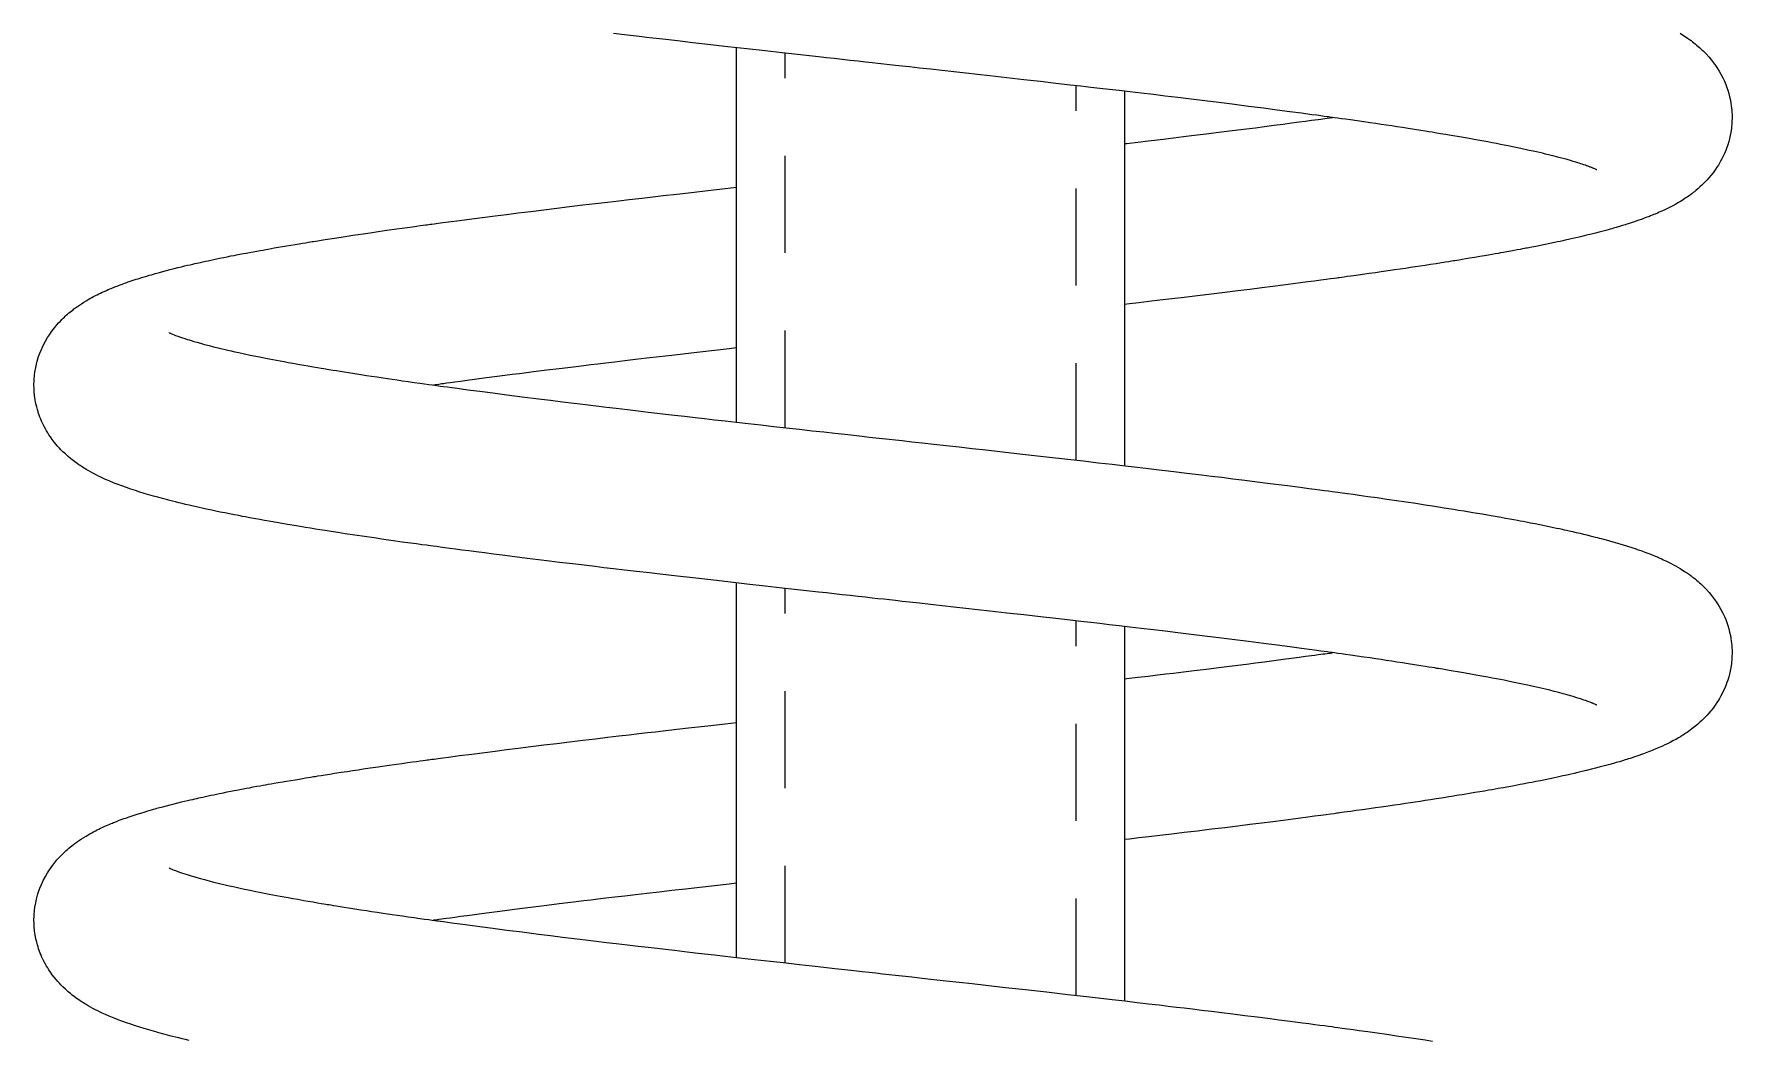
# Model space of a CAD drawing. Extents: x 126.2 to 199.4, y 112.1 to 154.8.
# Drawn here: x 196.121 to 198.309, y 118.978 to 120.274 of the extents above; entities that cross this region are included whole.
import ezdxf

# ---------------------------------------------------------------- set-up
doc = ezdxf.new("R2010")
doc.units = 0
doc.header["$LTSCALE"] = 0.5
doc.header["$MEASUREMENT"] = 0
doc.linetypes.add('HIDDEN', pattern=[0.375, 0.25, -0.125])
doc.layers.get('0').update_dxf_attribs({"linetype": 'CONTINUOUS'})

msp = doc.modelspace()

# ---------------------------------------------------------------- linework, layer by layer
at = {"linetype": 'HIDDEN'}
for p, q in [((197.08857, 119.76649), (197.08857, 120.24893)), ((197.46357, 119.72462), (197.46357, 120.20699)), ((197.08857, 119.07704), (197.08857, 119.55947)), ((197.46357, 119.03516), (197.46357, 119.51753))]:
    msp.add_line(p, q, dxfattribs=at)
at = {"linetype": 'Continuous', "flags": 128}
for points in [[(198.13444, 120.09846), (198.13444, 120.09845), (198.1341, 120.09864), (198.13375, 120.09881), (198.13326, 120.09905), (198.13258, 120.09937), (198.13166, 120.09979), (198.13054, 120.10028), (198.12978, 120.1006), (198.12898, 120.10093), (198.12821, 120.10124), (198.12749, 120.10153), (198.12672, 120.10183), (198.12572, 120.10221), (198.12422, 120.10277), (198.12263, 120.10336), (198.1211, 120.1039), (198.11963, 120.10442), (198.11764, 120.1051), (198.11563, 120.10577), (198.11356, 120.10645), (198.11155, 120.1071), (198.10974, 120.10767), (198.10714, 120.10847), (198.10402, 120.10941), (198.10035, 120.11049), (198.09603, 120.11172), (198.09097, 120.11311), (198.08533, 120.11462), (198.0794, 120.11615), (198.0736, 120.1176), (198.0682, 120.11892), (198.06418, 120.11987), (198.06046, 120.12074), (198.0567, 120.12161), (198.05234, 120.1226), (198.04733, 120.12371), (198.03655, 120.12603), (198.02564, 120.12829), (198.01995, 120.12944), (198.01476, 120.13047), (198.01004, 120.13139), (198.00508, 120.13235), (197.99958, 120.13339), (197.99388, 120.13446), (197.98867, 120.13542), (197.98361, 120.13635), (197.97831, 120.13731), (197.97215, 120.13841), (197.96508, 120.13966), (197.96019, 120.14052), (197.95492, 120.14143), (197.94934, 120.14239), (197.94419, 120.14326), (197.93972, 120.14401), (197.93594, 120.14465), (197.93287, 120.14516), (197.93052, 120.14555), (197.92838, 120.1459), (197.92561, 120.14635), (197.92214, 120.14692), (197.91797, 120.1476), (197.91309, 120.14839), (197.90769, 120.14925), (197.89924, 120.15059), (197.89127, 120.15184), (197.88381, 120.15299), (197.87689, 120.15405), (197.87021, 120.15507), (197.86281, 120.15618), (197.85644, 120.15713), (197.84955, 120.15814), (197.84214, 120.15923), (197.83419, 120.16038), (197.82571, 120.1616), (197.81684, 120.16285), (197.81076, 120.16371), (197.80535, 120.16446), (197.80061, 120.16512), (197.79657, 120.16568), (197.79321, 120.16614), (197.79057, 120.1665), (197.78863, 120.16677), (197.78682, 120.16702), (197.78326, 120.1675), (197.77882, 120.1681), (197.7735, 120.16882), (197.76727, 120.16966), (197.75372, 120.17148), (197.73881, 120.17346), (197.7225, 120.1756), (197.70474, 120.1779), (197.6855, 120.18037), (197.66474, 120.183), (197.64733, 120.18518), (197.6292, 120.18742), (197.61157, 120.18959), (197.59465, 120.19164), (197.57846, 120.19359), (197.56303, 120.19543), (197.5474, 120.19727), (197.53269, 120.199), (197.51893, 120.2006), (197.50611, 120.20209), (197.49423, 120.20346), (197.48232, 120.20483), (197.46952, 120.2063), (197.45584, 120.20787), (197.43738, 120.20999), (197.4175, 120.21225), (197.39618, 120.21468), (197.37409, 120.21718), (197.35218, 120.21965), (197.33665, 120.22139), (197.32125, 120.22312), (197.30596, 120.22483), (197.2908, 120.22652), (197.27584, 120.22818), (197.2618, 120.22974), (197.2489, 120.23116), (197.23956, 120.2322), (197.23094, 120.23315), (197.22307, 120.23401), (197.21586, 120.23481), (197.20822, 120.23565), (197.20085, 120.23646), (197.19217, 120.23741), (197.18273, 120.23846), (197.17241, 120.2396), (197.16212, 120.24074), (197.15192, 120.24187), (197.14182, 120.24299), (197.13181, 120.2441), (197.11628, 120.24583), (197.10092, 120.24754), (197.08506, 120.24932), (197.06277, 120.25182), (197.0393, 120.25446), (197.01469, 120.25724), (196.98897, 120.26016), (196.9696, 120.26237), (196.94999, 120.2646), (196.93134, 120.26674), (196.91379, 120.26876), (196.89733, 120.27065), (196.8819, 120.27245), (196.86751, 120.27413)], [(198.24155, 120.27449), (198.24479, 120.2725), (198.24805, 120.2704), (198.25099, 120.26842), (198.25356, 120.26661), (198.2557, 120.26505), (198.25674, 120.26427), (198.25778, 120.26348), (198.25916, 120.26241), (198.26088, 120.26104), (198.26293, 120.25936), (198.265, 120.25759), (198.26677, 120.25603), (198.26839, 120.25455), (198.26973, 120.25329), (198.27123, 120.25184), (198.27304, 120.25004), (198.27512, 120.24788), (198.27898, 120.24361), (198.28214, 120.2398), (198.28478, 120.23638), (198.28731, 120.23286), (198.28976, 120.2292), (198.29188, 120.22576), (198.29423, 120.22163), (198.29658, 120.2171), (198.2986, 120.21276), (198.30033, 120.20865), (198.30179, 120.20475), (198.30304, 120.20107), (198.30427, 120.19696), (198.30538, 120.19264), (198.30632, 120.18834), (198.30702, 120.18445), (198.30755, 120.18087), (198.30786, 120.17821), (198.3081, 120.1757), (198.30831, 120.17283), (198.30846, 120.16933), (198.30851, 120.16525), (198.3084, 120.16115), (198.30827, 120.15863), (198.30811, 120.15651), (198.30795, 120.15474), (198.3078, 120.15333), (198.30762, 120.15183), (198.30731, 120.14953), (198.30682, 120.14649), (198.30609, 120.14268), (198.30517, 120.13859), (198.30419, 120.13491), (198.30297, 120.13084), (198.30183, 120.12749), (198.30088, 120.12491), (198.29995, 120.12255), (198.29875, 120.1197), (198.29721, 120.11632), (198.29545, 120.11279), (198.29381, 120.10973), (198.29235, 120.10715), (198.29092, 120.10478), (198.2891, 120.10192), (198.28681, 120.09854), (198.28403, 120.09475), (198.28122, 120.09119), (198.27864, 120.08813), (198.27631, 120.08553), (198.27407, 120.08314), (198.27195, 120.08099), (198.26977, 120.07888), (198.26721, 120.0765), (198.26436, 120.07399), (198.26195, 120.07196), (198.2601, 120.07046), (198.25853, 120.06922), (198.2566, 120.06775), (198.25437, 120.0661), (198.2523, 120.06462), (198.25051, 120.06338), (198.24902, 120.06238), (198.2478, 120.06157), (198.24605, 120.06043), (198.2441, 120.0592), (198.24192, 120.05786), (198.23938, 120.05635), (198.2359, 120.05436), (198.23235, 120.05242), (198.22879, 120.05056), (198.22525, 120.04879), (198.22192, 120.04718), (198.21903, 120.04583), (198.21683, 120.04484), (198.21476, 120.04392), (198.21242, 120.0429), (198.20957, 120.0417), (198.2075, 120.04085), (198.20543, 120.04001), (198.20361, 120.03928), (198.20205, 120.03867), (198.20077, 120.03817), (198.19884, 120.03744), (198.19673, 120.03665), (198.19437, 120.03578), (198.19166, 120.0348), (198.18842, 120.03366), (198.18571, 120.03273), (198.1827, 120.03171), (198.17976, 120.03074), (198.17716, 120.0299), (198.17491, 120.02918), (198.17288, 120.02853), (198.17065, 120.02784), (198.16721, 120.02678), (198.16332, 120.02562), (198.15942, 120.02447), (198.15596, 120.02348), (198.15353, 120.02278), (198.15132, 120.02217), (198.14881, 120.02147), (198.14587, 120.02066), (198.14247, 120.01975), (198.13752, 120.01844), (198.13249, 120.01714), (198.12742, 120.01585), (198.12091, 120.01424), (198.11502, 120.01282), (198.10977, 120.01158), (198.10514, 120.01051), (198.10111, 120.00959), (198.09937, 120.00919), (198.09777, 120.00883), (198.09588, 120.00841), (198.09348, 120.00788), (198.09057, 120.00724), (198.08713, 120.00649), (198.08352, 120.00571), (198.0799, 120.00494), (198.07378, 120.00365), (198.06767, 120.00239), (198.06157, 120.00116), (198.05573, 119.99999), (198.05072, 119.99901), (198.04659, 119.99821), (198.04458, 119.99782), (198.04287, 119.99749), (198.04094, 119.99713), (198.03847, 119.99666), (198.03544, 119.99609), (198.03185, 119.99542), (198.02768, 119.99465), (198.02345, 119.99387), (198.01836, 119.99295), (198.01393, 119.99215), (198.01018, 119.99148), (198.00705, 119.99093), (198.00357, 119.99031), (197.99939, 119.98958), (197.99481, 119.98878), (197.98957, 119.98788), (197.98368, 119.98687), (197.9771, 119.98576), (197.97045, 119.98464), (197.96537, 119.9838), (197.96092, 119.98307), (197.95711, 119.98244), (197.95394, 119.98193), (197.95143, 119.98152), (197.94955, 119.98121), (197.94701, 119.9808), (197.94365, 119.98027), (197.93945, 119.9796), (197.93441, 119.9788), (197.92733, 119.97768), (197.9201, 119.97656), (197.91319, 119.97549), (197.90661, 119.97449), (197.90038, 119.97354), (197.89449, 119.97265), (197.8879, 119.97167), (197.88115, 119.97067), (197.87368, 119.96957), (197.86549, 119.96838), (197.85655, 119.9671), (197.849, 119.96602), (197.84097, 119.96489), (197.83246, 119.96369), (197.82436, 119.96257), (197.81736, 119.96161), (197.8128, 119.96099), (197.80889, 119.96045), (197.80563, 119.96001), (197.80302, 119.95966), (197.80107, 119.9594), (197.79932, 119.95916), (197.79577, 119.95868), (197.79123, 119.95807), (197.78569, 119.95733), (197.77861, 119.95639), (197.77048, 119.95532), (197.76183, 119.95418), (197.75276, 119.95299), (197.74323, 119.95175), (197.73043, 119.9501), (197.71689, 119.94836), (197.70258, 119.94654), (197.68751, 119.94464), (197.67166, 119.94266), (197.65501, 119.94059), (197.63808, 119.93851), (197.61998, 119.93631), (197.60283, 119.93425), (197.58664, 119.93231), (197.57145, 119.93051), (197.55728, 119.92885), (197.54438, 119.92734), (197.53249, 119.92596), (197.52607, 119.92522)], [(197.52607, 120.13236), (197.529, 120.1327), (197.54322, 120.13436), (197.55632, 120.13591), (197.56833, 120.13733), (197.57926, 120.13864), (197.58911, 120.13982), (197.60185, 120.14136), (197.6158, 120.14306), (197.63095, 120.14492), (197.64726, 120.14694), (197.66467, 120.14912), (197.68315, 120.15146), (197.69451, 120.15291), (197.7062, 120.15442), (197.71821, 120.15597), (197.73018, 120.15754), (197.74103, 120.15897), (197.75069, 120.16025), (197.75919, 120.16138), (197.76656, 120.16237), (197.77113, 120.16298), (197.77514, 120.16353), (197.7786, 120.16399), (197.78151, 120.16439), (197.78393, 120.16472), (197.78686, 120.16512), (197.7907, 120.16564), (197.79377, 120.16606)], [(198.13444, 119.409), (198.13444, 119.409), (198.1341, 119.40918), (198.13375, 119.40936), (198.13326, 119.40959), (198.13258, 119.40991), (198.13166, 119.41033), (198.13054, 119.41082), (198.12978, 119.41114), (198.12898, 119.41147), (198.12821, 119.41179), (198.12749, 119.41207), (198.12672, 119.41237), (198.12572, 119.41276), (198.12422, 119.41332), (198.12263, 119.4139), (198.1211, 119.41445), (198.11963, 119.41496), (198.11764, 119.41564), (198.11563, 119.41632), (198.11356, 119.41699), (198.11155, 119.41764), (198.10974, 119.41821), (198.10714, 119.41901), (198.10402, 119.41995), (198.10035, 119.42103), (198.09603, 119.42226), (198.09097, 119.42366), (198.08533, 119.42516), (198.0794, 119.4267), (198.0736, 119.42815), (198.0682, 119.42946), (198.06418, 119.43042), (198.06046, 119.43129), (198.0567, 119.43215), (198.05234, 119.43314), (198.04733, 119.43425), (198.03655, 119.43658), (198.02564, 119.43884), (198.01995, 119.43999), (198.01476, 119.44102), (198.01004, 119.44194), (198.00508, 119.44289), (197.99958, 119.44394), (197.99388, 119.445), (197.98867, 119.44597), (197.98361, 119.44689), (197.97831, 119.44785), (197.97215, 119.44896), (197.96508, 119.45021), (197.96019, 119.45106), (197.95492, 119.45197), (197.94934, 119.45293), (197.94419, 119.45381), (197.93972, 119.45456), (197.93594, 119.45519), (197.93287, 119.4557), (197.93052, 119.45609), (197.92838, 119.45644), (197.92561, 119.4569), (197.92214, 119.45747), (197.91797, 119.45814), (197.91309, 119.45893), (197.90769, 119.4598), (197.89924, 119.46114), (197.89127, 119.46238), (197.88381, 119.46354), (197.87689, 119.4646), (197.87021, 119.46561), (197.86281, 119.46672), (197.85644, 119.46767), (197.84955, 119.46869), (197.84214, 119.46977), (197.83419, 119.47092), (197.82571, 119.47214), (197.81684, 119.4734), (197.81076, 119.47425), (197.80535, 119.47501), (197.80061, 119.47567), (197.79657, 119.47622), (197.79321, 119.47669), (197.79057, 119.47705), (197.78863, 119.47731), (197.78682, 119.47756), (197.78326, 119.47805), (197.77882, 119.47865), (197.7735, 119.47937), (197.76727, 119.48021), (197.75372, 119.48202), (197.73881, 119.484), (197.7225, 119.48614), (197.70474, 119.48845), (197.6855, 119.49091), (197.66474, 119.49354), (197.64733, 119.49572), (197.6292, 119.49797), (197.61157, 119.50013), (197.59465, 119.50219), (197.57846, 119.50413), (197.56303, 119.50597), (197.5474, 119.50782), (197.53269, 119.50955), (197.51893, 119.51115), (197.50611, 119.51263), (197.49423, 119.514), (197.48232, 119.51538), (197.46952, 119.51685), (197.45584, 119.51842), (197.43738, 119.52053), (197.4175, 119.5228), (197.39618, 119.52522), (197.37409, 119.52772), (197.35218, 119.53019), (197.33665, 119.53194), (197.32125, 119.53366), (197.30596, 119.53537), (197.2908, 119.53706), (197.27584, 119.53872), (197.2618, 119.54028), (197.2489, 119.54171), (197.23956, 119.54274), (197.23094, 119.54369), (197.22307, 119.54456), (197.21586, 119.54535), (197.20822, 119.54619), (197.20085, 119.547), (197.19217, 119.54796), (197.18273, 119.549), (197.17241, 119.55014), (197.16212, 119.55128), (197.15192, 119.55241), (197.14182, 119.55353), (197.13181, 119.55465), (197.11628, 119.55638), (197.10092, 119.55809), (197.08506, 119.55986), (197.06277, 119.56237), (197.0393, 119.56501), (197.01469, 119.56779), (196.98897, 119.57071), (196.9696, 119.57291), (196.94999, 119.57515), (196.93134, 119.57729), (196.91379, 119.5793), (196.89733, 119.5812), (196.8819, 119.58299), (196.86751, 119.58468), (196.85522, 119.58612), (196.84378, 119.58748), (196.83319, 119.58874), (196.8225, 119.59002), (196.81079, 119.59144), (196.79808, 119.59298), (196.78498, 119.59458), (196.771, 119.5963), (196.75616, 119.59814), (196.7405, 119.6001), (196.72405, 119.60218), (196.71286, 119.6036), (196.7015, 119.60506), (196.69086, 119.60643), (196.68107, 119.6077), (196.67212, 119.60887), (196.66398, 119.60994), (196.65666, 119.6109), (196.65013, 119.61177), (196.64438, 119.61253), (196.63941, 119.6132), (196.6352, 119.61376), (196.63163, 119.61424), (196.62676, 119.6149), (196.62079, 119.6157), (196.61379, 119.61666), (196.60619, 119.6177), (196.5955, 119.61918), (196.58394, 119.62081), (196.57159, 119.62257), (196.55911, 119.62437), (196.54668, 119.62619), (196.53431, 119.62803), (196.52201, 119.62989), (196.5125, 119.63135), (196.50385, 119.6327), (196.49618, 119.6339), (196.48946, 119.63497), (196.48353, 119.63591), (196.47732, 119.63692), (196.47061, 119.63801), (196.45926, 119.63988), (196.44767, 119.64183), (196.43586, 119.64385), (196.42358, 119.646), (196.4179, 119.64701), (196.41213, 119.64805), (196.40647, 119.64907), (196.40145, 119.64999), (196.39709, 119.6508), (196.39336, 119.6515), (196.38967, 119.65219), (196.38474, 119.65313), (196.37914, 119.65421), (196.37302, 119.65542), (196.36697, 119.65663), (196.36109, 119.65782), (196.35537, 119.659), (196.35015, 119.6601), (196.34539, 119.66111), (196.34119, 119.66202), (196.33754, 119.66282), (196.33397, 119.66361), (196.33019, 119.66446), (196.3259, 119.66543), (196.32113, 119.66653), (196.31631, 119.66766), (196.31177, 119.66875), (196.30751, 119.66979), (196.30351, 119.67077), (196.29948, 119.67179), (196.29598, 119.67268), (196.29301, 119.67345), (196.28992, 119.67426), (196.28645, 119.67518), (196.28073, 119.67673), (196.27485, 119.67838), (196.26892, 119.68009), (196.26309, 119.68182), (196.25735, 119.68359), (196.25169, 119.68538), (196.24581, 119.68732), (196.24028, 119.68922), (196.23437, 119.69134), (196.22957, 119.69314), (196.22442, 119.69514), (196.21798, 119.6978), (196.21333, 119.69982), (196.20881, 119.70189), (196.20613, 119.70316), (196.20315, 119.70461), (196.2001, 119.70616), (196.19705, 119.70776), (196.194, 119.70942), (196.19099, 119.71113), (196.18827, 119.71273), (196.18643, 119.71384), (196.18477, 119.71487), (196.18324, 119.71585), (196.18184, 119.71676), (196.1805, 119.71764), (196.17885, 119.71876), (196.17683, 119.72017), (196.17336, 119.72269), (196.17034, 119.725), (196.16802, 119.72686), (196.16501, 119.72938), (196.16143, 119.73257), (196.1584, 119.73544), (196.15573, 119.73812), (196.15379, 119.74016), (196.15177, 119.74239), (196.14957, 119.74493), (196.14716, 119.74787), (196.1446, 119.75121), (196.14222, 119.75451), (196.14027, 119.75741), (196.13868, 119.75991), (196.13725, 119.76229), (196.1358, 119.76482), (196.13418, 119.76784), (196.13244, 119.77133), (196.13088, 119.77473), (196.12965, 119.77762), (196.12869, 119.78003), (196.12776, 119.78255), (196.12704, 119.78464), (196.12626, 119.78704), (196.12545, 119.78975), (196.12454, 119.7931), (196.12354, 119.79738), (196.12262, 119.80222), (196.12216, 119.80521), (196.12186, 119.80752), (196.12165, 119.80939), (196.12146, 119.81141), (196.12123, 119.81441), (196.12107, 119.81773), (196.12101, 119.82134), (196.12103, 119.82331), (196.12109, 119.82518), (196.12117, 119.82696), (196.12128, 119.82863), (196.12139, 119.83021), (196.12153, 119.83195), (196.12179, 119.83454), (196.12225, 119.83809), (196.12324, 119.84382), (196.12424, 119.84836), (196.12521, 119.85209), (196.12614, 119.85527), (196.12701, 119.85796), (196.12864, 119.86252), (196.13062, 119.86735), (196.133, 119.87249), (196.13581, 119.87786), (196.13853, 119.88252), (196.14091, 119.88623), (196.14312, 119.88943), (196.14539, 119.89253), (196.14779, 119.89559), (196.15066, 119.89902), (196.15276, 119.90139), (196.15499, 119.90378), (196.157, 119.90584), (196.15873, 119.90755), (196.16014, 119.9089), (196.16128, 119.90996), (196.16264, 119.9112), (196.16423, 119.91262), (196.16607, 119.9142), (196.16801, 119.91581), (196.1697, 119.91717), (196.17133, 119.91844), (196.17254, 119.91937), (196.17364, 119.92019), (196.17489, 119.92112), (196.17702, 119.92264), (196.1795, 119.92436), (196.18224, 119.92618), (196.18525, 119.9281), (196.18816, 119.92988), (196.19067, 119.93136), (196.19297, 119.93268), (196.19538, 119.93401), (196.19782, 119.93533), (196.20013, 119.93653), (196.20235, 119.93766), (196.20456, 119.93875), (196.20683, 119.93985), (196.20899, 119.94087), (196.21154, 119.94205), (196.21431, 119.94329), (196.21673, 119.94434), (196.21876, 119.9452), (196.22045, 119.94591), (196.22204, 119.94657), (196.22356, 119.94718), (196.22501, 119.94776), (196.22637, 119.9483), (196.22802, 119.94894), (196.22998, 119.94969), (196.23224, 119.95055), (196.23452, 119.95139), (196.23692, 119.95226), (196.23881, 119.95294), (196.24047, 119.95352), (196.24242, 119.9542), (196.2448, 119.95501), (196.24749, 119.95591), (196.25007, 119.95676), (196.25275, 119.95763), (196.25511, 119.95838), (196.25738, 119.9591), (196.25998, 119.9599), (196.26292, 119.9608), (196.26623, 119.96179), (196.26938, 119.96272), (196.27225, 119.96355), (196.27483, 119.96429), (196.27711, 119.96493), (196.27941, 119.96557), (196.28289, 119.96653), (196.28706, 119.96766), (196.29178, 119.96891), (196.29658, 119.97015), (196.30166, 119.97144), (196.30651, 119.97264), (196.31104, 119.97375), (196.31513, 119.97473), (196.31888, 119.97562), (196.32233, 119.97642), (196.32547, 119.97714), (196.32829, 119.97779), (196.33079, 119.97835), (196.33331, 119.97892), (196.33562, 119.97943), (196.33845, 119.98006), (196.34181, 119.98079), (196.34542, 119.98157), (196.34903, 119.98234), (196.35264, 119.9831), (196.35625, 119.98386), (196.35985, 119.9846), (196.36497, 119.98564), (196.37007, 119.98667), (196.3748, 119.98761), (196.37893, 119.98842), (196.38174, 119.98896), (196.38416, 119.98943), (196.38618, 119.98982), (196.38821, 119.9902), (196.39097, 119.99073), (196.39446, 119.99138), (196.39868, 119.99217), (196.40356, 119.99307), (196.4082, 119.99392), (196.41237, 119.99467), (196.41606, 119.99533), (196.41973, 119.99599), (196.42283, 119.99654), (196.42639, 119.99717), (196.43065, 119.99791), (196.43561, 119.99878), (196.4413, 119.99976), (196.4463, 120.00061), (196.45177, 120.00154), (196.45741, 120.00248), (196.46251, 120.00333), (196.46704, 120.00408), (196.47097, 120.00472), (196.4744, 120.00528), (196.47717, 120.00573), (196.47927, 120.00607), (196.48116, 120.00638), (196.48362, 120.00677), (196.48666, 120.00726), (196.49103, 120.00796), (196.49624, 120.00878), (196.50227, 120.00973), (196.50835, 120.01068), (196.51666, 120.01196), (196.52448, 120.01316), (196.53181, 120.01426), (196.53864, 120.01529), (196.54516, 120.01626), (196.55418, 120.01758), (196.56434, 120.01906), (196.57565, 120.02069), (196.58815, 120.02246), (196.59519, 120.02345), (196.60218, 120.02442), (196.60845, 120.02528), (196.61394, 120.02604), (196.61866, 120.02668), (196.62259, 120.02721), (196.62547, 120.0276), (196.6277, 120.0279), (196.6294, 120.02813), (196.63138, 120.0284), (196.63375, 120.02872), (196.63652, 120.02909), (196.6417, 120.02978), (196.64789, 120.03061), (196.6551, 120.03156), (196.66939, 120.03345), (196.68489, 120.03547), (196.70164, 120.03763), (196.71532, 120.03939), (196.72976, 120.04122), (196.74497, 120.04313), (196.76097, 120.04513), (196.77775, 120.04721), (196.79459, 120.04927), (196.81076, 120.05123), (196.828, 120.05331), (196.84435, 120.05526), (196.85977, 120.05709), (196.87425, 120.05879), (196.88776, 120.06037), (196.90008, 120.06179), (196.91144, 120.0631), (196.92184, 120.0643), (196.93137, 120.06539), (196.94904, 120.06742), (196.96827, 120.06961), (196.98907, 120.07198), (197.01145, 120.07452), (197.02607, 120.07617)], [(196.29505, 119.88896), (196.29505, 119.88896), (196.29527, 119.88884), (196.2956, 119.88867), (196.29601, 119.88847), (196.2966, 119.88819), (196.29741, 119.88782), (196.29845, 119.88735), (196.29968, 119.88683), (196.30154, 119.88607), (196.30348, 119.88531), (196.30655, 119.88417), (196.30962, 119.88308), (196.31246, 119.88211), (196.31536, 119.88114), (196.31823, 119.88022), (196.32074, 119.87944), (196.32353, 119.87858), (196.32686, 119.87759), (196.33078, 119.87645), (196.33539, 119.87515), (196.34075, 119.87369), (196.34654, 119.87217), (196.3525, 119.87065), (196.35815, 119.86925), (196.36338, 119.86799), (196.36726, 119.86708), (196.37089, 119.86623), (196.37495, 119.86531), (196.37965, 119.86425), (196.38497, 119.86309), (196.39217, 119.86154), (196.39943, 119.86002), (196.40669, 119.85854), (196.41139, 119.8576), (196.41573, 119.85674), (196.41974, 119.85596), (196.424, 119.85514), (196.42864, 119.85426), (196.43355, 119.85333), (196.43836, 119.85244), (196.44349, 119.85149), (196.44855, 119.85057), (196.4543, 119.84954), (196.46094, 119.84836), (196.46849, 119.84703), (196.47435, 119.84601), (196.4806, 119.84494), (196.48626, 119.84398), (196.49107, 119.84317), (196.49424, 119.84264), (196.49686, 119.84221), (196.49892, 119.84187), (196.50066, 119.84158), (196.50331, 119.84114), (196.50664, 119.8406), (196.51068, 119.83994), (196.51542, 119.83918), (196.52079, 119.83832), (196.5261, 119.83747), (196.53432, 119.83618), (196.54204, 119.83497), (196.54924, 119.83387), (196.55592, 119.83285), (196.56292, 119.83179), (196.57073, 119.83062), (196.57645, 119.82977), (196.58255, 119.82888), (196.58904, 119.82793), (196.59591, 119.82694), (196.60319, 119.82589), (196.61083, 119.82481), (196.61794, 119.82381), (196.62419, 119.82293), (196.62955, 119.82219), (196.634, 119.82158), (196.63754, 119.82109), (196.64016, 119.82073), (196.64216, 119.82046), (196.64455, 119.82013), (196.6486, 119.81958), (196.65353, 119.81891), (196.65936, 119.81813), (196.66601, 119.81723), (196.67995, 119.81537), (196.69527, 119.81334), (196.71201, 119.81115), (196.73021, 119.8088), (196.74991, 119.80628), (196.77114, 119.8036), (196.78632, 119.80171), (196.80187, 119.79979), (196.8169, 119.79794), (196.83134, 119.79619), (196.84518, 119.79452), (196.8584, 119.79294), (196.87097, 119.79144), (196.88574, 119.7897), (196.89947, 119.78809), (196.91213, 119.78662), (196.92374, 119.78528), (196.93446, 119.78404), (196.94603, 119.7827), (196.95887, 119.78123), (196.973, 119.7796), (196.98501, 119.77823), (196.99783, 119.77676), (197.01146, 119.77521), (197.02591, 119.77357), (197.04118, 119.77184), (197.05728, 119.77002), (197.07397, 119.76813), (197.09001, 119.76633), (197.10734, 119.76439), (197.12357, 119.76257), (197.13869, 119.76089), (197.15271, 119.75933), (197.1656, 119.7579), (197.17736, 119.7566), (197.18802, 119.75542), (197.19709, 119.75442), (197.20555, 119.75349), (197.21416, 119.75254), (197.22256, 119.75161), (197.23078, 119.75071), (197.2396, 119.74974), (197.25176, 119.7484), (197.26528, 119.7469), (197.28014, 119.74525), (197.29615, 119.74347), (197.31274, 119.74163), (197.32983, 119.73972), (197.34744, 119.73775), (197.37246, 119.73494), (197.39839, 119.73202), (197.42518, 119.72899), (197.45279, 119.72585), (197.47293, 119.72355), (197.49197, 119.72137), (197.50988, 119.71932), (197.52666, 119.71739), (197.54236, 119.71557), (197.55699, 119.71386), (197.57056, 119.71226), (197.58208, 119.7109), (197.59272, 119.70963), (197.60269, 119.70844), (197.61344, 119.70715), (197.62525, 119.70572), (197.63812, 119.70415), (197.65141, 119.70252), (197.66561, 119.70077), (197.68071, 119.69889), (197.69667, 119.69688), (197.71345, 119.69475), (197.72484, 119.6933), (197.73573, 119.69189), (197.74577, 119.69059), (197.75497, 119.68939), (197.76333, 119.6883), (197.77089, 119.6873), (197.77765, 119.68641), (197.78361, 119.68562), (197.7888, 119.68492), (197.79323, 119.68433), (197.7969, 119.68384), (197.80075, 119.68332), (197.8063, 119.68257), (197.81295, 119.68167), (197.82035, 119.68065), (197.8283, 119.67956), (197.83942, 119.67801), (197.8514, 119.67631), (197.8639, 119.67452), (197.87637, 119.67271), (197.88878, 119.67087), (197.90113, 119.66902), (197.9134, 119.66715), (197.92244, 119.66575), (197.93049, 119.66449), (197.93758, 119.66337), (197.94374, 119.66239), (197.94976, 119.66143), (197.95628, 119.66037), (197.96329, 119.65922), (197.97475, 119.65731), (197.98642, 119.65534), (197.9984, 119.65327), (198.0109, 119.65106), (198.01666, 119.65003), (198.02237, 119.649), (198.02748, 119.64806), (198.03193, 119.64724), (198.03574, 119.64653), (198.03937, 119.64584), (198.0435, 119.64506), (198.04894, 119.64401), (198.055, 119.64283), (198.06109, 119.64161), (198.06701, 119.64042), (198.07277, 119.63923), (198.07837, 119.63806), (198.08248, 119.63719), (198.08618, 119.63639), (198.0895, 119.63567), (198.09244, 119.63503), (198.09544, 119.63436), (198.09888, 119.63359), (198.10312, 119.63263), (198.10784, 119.63154), (198.1127, 119.6304), (198.11727, 119.62931), (198.12157, 119.62827), (198.12559, 119.62728), (198.12933, 119.62634), (198.13236, 119.62557), (198.13502, 119.62488), (198.13744, 119.62426), (198.14009, 119.62356), (198.14301, 119.62278), (198.14617, 119.62193), (198.15496, 119.61948), (198.16383, 119.61691), (198.17246, 119.61427), (198.18085, 119.61158), (198.18367, 119.61064), (198.18632, 119.60974), (198.18913, 119.60876), (198.19238, 119.60761), (198.19603, 119.60628), (198.19892, 119.6052), (198.20135, 119.60427), (198.20335, 119.60349), (198.20492, 119.60287), (198.20628, 119.60233), (198.20774, 119.60173), (198.20931, 119.60108), (198.21102, 119.60036), (198.21312, 119.59947), (198.21565, 119.59836), (198.21789, 119.59736), (198.21998, 119.5964), (198.22181, 119.59554), (198.22339, 119.59479), (198.22479, 119.59411), (198.22741, 119.59281), (198.23007, 119.59145), (198.23289, 119.58996), (198.2358, 119.58837), (198.23856, 119.5868), (198.24155, 119.58504), (198.24479, 119.58304), (198.24805, 119.58094), (198.25099, 119.57897), (198.25356, 119.57715), (198.2557, 119.5756), (198.25674, 119.57482), (198.25778, 119.57403), (198.25916, 119.57296), (198.26088, 119.57158), (198.26293, 119.5699), (198.265, 119.56814), (198.26677, 119.56657), (198.26839, 119.56509), (198.26973, 119.56384), (198.27123, 119.56239), (198.27304, 119.56059), (198.27512, 119.55842), (198.27898, 119.55415), (198.28214, 119.55035), (198.28478, 119.54693), (198.28731, 119.54341), (198.28976, 119.53974), (198.29188, 119.53631), (198.29423, 119.53218), (198.29658, 119.52764), (198.2986, 119.52331), (198.30033, 119.51919), (198.30179, 119.5153), (198.30304, 119.51162), (198.30427, 119.5075), (198.30538, 119.50318), (198.30632, 119.49889), (198.30702, 119.495), (198.30755, 119.49141), (198.30786, 119.48876), (198.3081, 119.48624), (198.30831, 119.48338), (198.30846, 119.47987), (198.30851, 119.4758), (198.3084, 119.4717), (198.30827, 119.46918), (198.30811, 119.46706), (198.30795, 119.46529), (198.3078, 119.46388), (198.30762, 119.46238), (198.30731, 119.46007), (198.30682, 119.45704), (198.30609, 119.45322), (198.30517, 119.44914), (198.30419, 119.44546), (198.30297, 119.44139), (198.30183, 119.43804), (198.30088, 119.43545), (198.29995, 119.4331), (198.29875, 119.43024), (198.29721, 119.42687), (198.29545, 119.42334), (198.29381, 119.42027), (198.29235, 119.4177), (198.29092, 119.41533), (198.2891, 119.41247), (198.28681, 119.40909), (198.28403, 119.4053), (198.28122, 119.40174), (198.27864, 119.39867), (198.27631, 119.39607), (198.27407, 119.39369), (198.27195, 119.39154), (198.26977, 119.38942), (198.26721, 119.38704), (198.26436, 119.38453), (198.26195, 119.3825), (198.2601, 119.381), (198.25853, 119.37977), (198.2566, 119.3783), (198.25437, 119.37664), (198.2523, 119.37517), (198.25051, 119.37393), (198.24902, 119.37292), (198.2478, 119.37211), (198.24605, 119.37097), (198.2441, 119.36974), (198.24192, 119.36841), (198.23938, 119.36689), (198.2359, 119.36491), (198.23235, 119.36297), (198.22879, 119.36111), (198.22525, 119.35933), (198.22192, 119.35773), (198.21903, 119.35638), (198.21683, 119.35539), (198.21476, 119.35446), (198.21242, 119.35345), (198.20957, 119.35225), (198.2075, 119.35139), (198.20543, 119.35055), (198.20361, 119.34983), (198.20205, 119.34922), (198.20077, 119.34872), (198.19884, 119.34799), (198.19673, 119.34719), (198.19437, 119.34632), (198.19166, 119.34535), (198.18842, 119.34421), (198.18571, 119.34328), (198.1827, 119.34226), (198.17976, 119.34129), (198.17716, 119.34044), (198.17491, 119.33972), (198.17288, 119.33908), (198.17065, 119.33838), (198.16721, 119.33733), (198.16332, 119.33616), (198.15942, 119.33502), (198.15596, 119.33402), (198.15353, 119.33333), (198.15132, 119.33271), (198.14881, 119.33201), (198.14587, 119.33121), (198.14247, 119.33029), (198.13752, 119.32899), (198.13249, 119.32768), (198.12742, 119.3264), (198.12091, 119.32479), (198.11502, 119.32337), (198.10977, 119.32213), (198.10514, 119.32105), (198.10111, 119.32013), (198.09937, 119.31974), (198.09777, 119.31938), (198.09588, 119.31895), (198.09348, 119.31842), (198.09057, 119.31778), (198.08713, 119.31703), (198.08352, 119.31625), (198.0799, 119.31548), (198.07378, 119.3142), (198.06767, 119.31294), (198.06157, 119.3117), (198.05573, 119.31054), (198.05072, 119.30956), (198.04659, 119.30875), (198.04458, 119.30837), (198.04287, 119.30804), (198.04094, 119.30767), (198.03847, 119.3072), (198.03544, 119.30663), (198.03185, 119.30596), (198.02768, 119.30519), (198.02345, 119.30442), (198.01836, 119.30349), (198.01393, 119.3027), (198.01018, 119.30203), (198.00705, 119.30147), (198.00357, 119.30086), (197.99939, 119.30012), (197.99481, 119.29933), (197.98957, 119.29842), (197.98368, 119.29742), (197.9771, 119.2963), (197.97045, 119.29519), (197.96537, 119.29435), (197.96092, 119.29361), (197.95711, 119.29299), (197.95394, 119.29247), (197.95143, 119.29206), (197.94955, 119.29176), (197.94701, 119.29135), (197.94365, 119.29081), (197.93945, 119.29014), (197.93441, 119.28934), (197.92733, 119.28823), (197.9201, 119.2871), (197.91319, 119.28604), (197.90661, 119.28503), (197.90038, 119.28409), (197.89449, 119.2832), (197.8879, 119.28222), (197.88115, 119.28122), (197.87368, 119.28012), (197.86549, 119.27893), (197.85655, 119.27764), (197.849, 119.27657), (197.84097, 119.27543), (197.83246, 119.27424), (197.82436, 119.27312), (197.81736, 119.27215), (197.8128, 119.27153), (197.80889, 119.271), (197.80563, 119.27056), (197.80302, 119.2702), (197.80107, 119.26994), (197.79932, 119.26971), (197.79577, 119.26923), (197.79123, 119.26862), (197.78569, 119.26788), (197.77861, 119.26694), (197.77048, 119.26586), (197.76183, 119.26472), (197.75276, 119.26354), (197.74323, 119.2623), (197.73043, 119.26064), (197.71689, 119.25891), (197.70258, 119.25709), (197.68751, 119.25518), (197.67166, 119.2532), (197.65501, 119.25114), (197.63808, 119.24906), (197.61998, 119.24686), (197.60283, 119.24479), (197.58664, 119.24286), (197.57145, 119.24106), (197.55728, 119.23939), (197.54438, 119.23789), (197.53249, 119.23651), (197.52607, 119.23577)], [(197.02607, 119.86912), (197.01644, 119.86803), (196.99771, 119.8659), (196.97865, 119.86372), (196.96019, 119.8616), (196.94281, 119.8596), (196.92651, 119.85772), (196.91057, 119.85587), (196.89576, 119.85415), (196.88206, 119.85254), (196.86944, 119.85105), (196.85791, 119.84968), (196.84745, 119.84843), (196.8384, 119.84734), (196.82928, 119.84624), (196.81941, 119.84504), (196.80883, 119.84374), (196.79754, 119.84235), (196.78171, 119.84039), (196.76473, 119.83827), (196.74667, 119.83598), (196.73725, 119.83478), (196.72758, 119.83353), (196.71766, 119.83225), (196.70751, 119.83093), (196.69766, 119.82964), (196.68865, 119.82846), (196.67909, 119.82719), (196.67067, 119.82607), (196.66335, 119.82508), (196.65711, 119.82424), (196.65265, 119.82364), (196.64895, 119.82314), (196.646, 119.82274), (196.64265, 119.82228), (196.63805, 119.82165), (196.63575, 119.82134)], [(197.52607, 119.4429), (197.529, 119.44324), (197.54322, 119.44491), (197.55632, 119.44645), (197.56833, 119.44788), (197.57926, 119.44918), (197.58911, 119.45037), (197.60185, 119.45191), (197.6158, 119.45361), (197.63095, 119.45547), (197.64726, 119.45749), (197.66467, 119.45967), (197.68315, 119.46201), (197.69451, 119.46346), (197.7062, 119.46496), (197.71821, 119.46652), (197.73018, 119.46808), (197.74103, 119.46951), (197.75069, 119.47079), (197.75919, 119.47193), (197.76656, 119.47291), (197.77113, 119.47353), (197.77514, 119.47407), (197.7786, 119.47454), (197.78151, 119.47494), (197.78393, 119.47527), (197.78686, 119.47566), (197.7907, 119.47619), (197.79377, 119.47661)], [(196.32113, 118.97708), (196.31631, 118.97821), (196.31177, 118.97929), (196.30751, 118.98033), (196.30351, 118.98132), (196.29948, 118.98233), (196.29598, 118.98322), (196.29301, 118.98399), (196.28992, 118.9848), (196.28645, 118.98573), (196.28073, 118.98728), (196.27485, 118.98892), (196.26892, 118.99063), (196.26309, 118.99237), (196.25735, 118.99413), (196.25169, 118.99593), (196.24581, 118.99787), (196.24028, 118.99976), (196.23437, 119.00188), (196.22957, 119.00368), (196.22442, 119.00569), (196.21798, 119.00834), (196.21333, 119.01037), (196.20881, 119.01243), (196.20613, 119.0137), (196.20315, 119.01516), (196.2001, 119.0167), (196.19705, 119.01831), (196.194, 119.01997), (196.19099, 119.02167), (196.18827, 119.02327), (196.18643, 119.02439), (196.18477, 119.02542), (196.18324, 119.02639), (196.18184, 119.0273), (196.1805, 119.02819), (196.17885, 119.02931), (196.17683, 119.03071), (196.17336, 119.03323), (196.17034, 119.03554), (196.16802, 119.0374), (196.16501, 119.03993), (196.16143, 119.04311), (196.1584, 119.04598), (196.15573, 119.04866), (196.15379, 119.05071), (196.15177, 119.05293), (196.14957, 119.05548), (196.14716, 119.05842), (196.1446, 119.06175), (196.14222, 119.06505), (196.14027, 119.06796), (196.13868, 119.07046), (196.13725, 119.07283), (196.1358, 119.07537), (196.13418, 119.07839), (196.13244, 119.08187), (196.13088, 119.08527), (196.12965, 119.08817), (196.12869, 119.09058), (196.12776, 119.09309), (196.12704, 119.09518), (196.12626, 119.09759), (196.12545, 119.1003), (196.12454, 119.10364), (196.12354, 119.10793), (196.12262, 119.11277), (196.12216, 119.11575), (196.12186, 119.11806), (196.12165, 119.11993), (196.12146, 119.12196), (196.12123, 119.12496), (196.12107, 119.12828), (196.12101, 119.13188), (196.12103, 119.13385), (196.12109, 119.13573), (196.12117, 119.1375), (196.12128, 119.13918), (196.12139, 119.14075), (196.12153, 119.14249), (196.12179, 119.14509), (196.12225, 119.14863), (196.12324, 119.15436), (196.12424, 119.15891), (196.12521, 119.16264), (196.12614, 119.16582), (196.12701, 119.1685), (196.12864, 119.17306), (196.13062, 119.1779), (196.133, 119.18304), (196.13581, 119.18841), (196.13853, 119.19306), (196.14091, 119.19678), (196.14312, 119.19998), (196.14539, 119.20307), (196.14779, 119.20614), (196.15066, 119.20957), (196.15276, 119.21193), (196.15499, 119.21433), (196.157, 119.21639), (196.15873, 119.21809), (196.16014, 119.21945), (196.16128, 119.22051), (196.16264, 119.22175), (196.16423, 119.22316), (196.16607, 119.22474), (196.16801, 119.22635), (196.1697, 119.22771), (196.17133, 119.22899), (196.17254, 119.22991), (196.17364, 119.23073), (196.17489, 119.23166), (196.17702, 119.23318), (196.1795, 119.2349), (196.18224, 119.23673), (196.18525, 119.23864), (196.18816, 119.24042), (196.19067, 119.24191), (196.19297, 119.24322), (196.19538, 119.24456), (196.19782, 119.24587), (196.20013, 119.24708), (196.20235, 119.24821), (196.20456, 119.2493), (196.20683, 119.2504), (196.20899, 119.25142), (196.21154, 119.25259), (196.21431, 119.25383), (196.21673, 119.25488), (196.21876, 119.25575), (196.22045, 119.25645), (196.22204, 119.25711), (196.22356, 119.25773), (196.22501, 119.25831), (196.22637, 119.25885), (196.22802, 119.25949), (196.22998, 119.26024), (196.23224, 119.2611), (196.23452, 119.26194), (196.23692, 119.26281), (196.23881, 119.26348), (196.24047, 119.26407), (196.24242, 119.26474), (196.2448, 119.26556), (196.24749, 119.26646), (196.25007, 119.26731), (196.25275, 119.26818), (196.25511, 119.26893), (196.25738, 119.26964), (196.25998, 119.27045), (196.26292, 119.27135), (196.26623, 119.27234), (196.26938, 119.27327), (196.27225, 119.2741), (196.27483, 119.27483), (196.27711, 119.27548), (196.27941, 119.27612), (196.28289, 119.27708), (196.28706, 119.2782), (196.29178, 119.27945), (196.29658, 119.2807), (196.30166, 119.28198), (196.30651, 119.28319), (196.31104, 119.28429), (196.31513, 119.28528), (196.31888, 119.28616), (196.32233, 119.28697), (196.32547, 119.28769), (196.32829, 119.28833), (196.33079, 119.2889), (196.33331, 119.28946), (196.33562, 119.28998), (196.33845, 119.2906), (196.34181, 119.29134), (196.34542, 119.29212), (196.34903, 119.29289), (196.35264, 119.29365), (196.35625, 119.2944), (196.35985, 119.29514), (196.36497, 119.29619), (196.37007, 119.29722), (196.3748, 119.29815), (196.37893, 119.29896), (196.38174, 119.29951), (196.38416, 119.29997), (196.38618, 119.30036), (196.38821, 119.30075), (196.39097, 119.30127), (196.39446, 119.30193), (196.39868, 119.30272), (196.40356, 119.30361), (196.4082, 119.30446), (196.41237, 119.30522), (196.41606, 119.30588), (196.41973, 119.30653), (196.42283, 119.30709), (196.42639, 119.30771), (196.43065, 119.30846), (196.43561, 119.30932), (196.4413, 119.3103), (196.4463, 119.31115), (196.45177, 119.31208), (196.45741, 119.31303), (196.46251, 119.31388), (196.46704, 119.31462), (196.47097, 119.31527), (196.4744, 119.31583), (196.47717, 119.31628), (196.47927, 119.31662), (196.48116, 119.31692), (196.48362, 119.31732), (196.48666, 119.31781), (196.49103, 119.3185), (196.49624, 119.31933), (196.50227, 119.32028), (196.50835, 119.32122), (196.51666, 119.32251), (196.52448, 119.3237), (196.53181, 119.32481), (196.53864, 119.32583), (196.54516, 119.3268), (196.55418, 119.32813), (196.56434, 119.32961), (196.57565, 119.33123), (196.58815, 119.33301), (196.59519, 119.33399), (196.60218, 119.33496), (196.60845, 119.33583), (196.61394, 119.33658), (196.61866, 119.33723), (196.62259, 119.33776), (196.62547, 119.33815), (196.6277, 119.33845), (196.6294, 119.33868), (196.63138, 119.33895), (196.63375, 119.33926), (196.63652, 119.33964), (196.6417, 119.34033), (196.64789, 119.34115), (196.6551, 119.34211), (196.66939, 119.34399), (196.68489, 119.34601), (196.70164, 119.34818), (196.71532, 119.34993), (196.72976, 119.35176), (196.74497, 119.35368), (196.76097, 119.35568), (196.77775, 119.35775), (196.79459, 119.35982), (196.81076, 119.36178), (196.828, 119.36386), (196.84435, 119.36581), (196.85977, 119.36763), (196.87425, 119.36933), (196.88776, 119.37091), (196.90008, 119.37234), (196.91144, 119.37365), (196.92184, 119.37484), (196.93137, 119.37594), (196.94904, 119.37796), (196.96827, 119.38016), (196.98907, 119.38252), (197.01145, 119.38506), (197.02607, 119.38672)], [(196.29505, 119.1995), (196.29505, 119.1995), (196.29527, 119.19939), (196.2956, 119.19922), (196.29601, 119.19901), (196.2966, 119.19873), (196.29741, 119.19836), (196.29845, 119.1979), (196.29968, 119.19738), (196.30154, 119.19661), (196.30348, 119.19585), (196.30655, 119.19471), (196.30962, 119.19362), (196.31246, 119.19265), (196.31536, 119.19169), (196.31823, 119.19077), (196.32074, 119.18998), (196.32353, 119.18913), (196.32686, 119.18813), (196.33078, 119.187), (196.33539, 119.1857), (196.34075, 119.18424), (196.34654, 119.18271), (196.3525, 119.18119), (196.35815, 119.1798), (196.36338, 119.17854), (196.36726, 119.17762), (196.37089, 119.17678), (196.37495, 119.17585), (196.37965, 119.1748), (196.38497, 119.17363), (196.39217, 119.17208), (196.39943, 119.17056), (196.40669, 119.16908), (196.41139, 119.16814), (196.41573, 119.16728), (196.41974, 119.1665), (196.424, 119.16568), (196.42864, 119.1648), (196.43355, 119.16388), (196.43836, 119.16298), (196.44349, 119.16204), (196.44855, 119.16112), (196.4543, 119.16008), (196.46094, 119.1589), (196.46849, 119.15758), (196.47435, 119.15656), (196.4806, 119.15549), (196.48626, 119.15453), (196.49107, 119.15372), (196.49424, 119.15319), (196.49686, 119.15275), (196.49892, 119.15241), (196.50066, 119.15212), (196.50331, 119.15169), (196.50664, 119.15114), (196.51068, 119.15049), (196.51542, 119.14972), (196.52079, 119.14886), (196.5261, 119.14802), (196.53432, 119.14672), (196.54204, 119.14552), (196.54924, 119.14441), (196.55592, 119.14339), (196.56292, 119.14234), (196.57073, 119.14117), (196.57645, 119.14032), (196.58255, 119.13942), (196.58904, 119.13848), (196.59591, 119.13748), (196.60319, 119.13644), (196.61083, 119.13535), (196.61794, 119.13435), (196.62419, 119.13348), (196.62955, 119.13274), (196.634, 119.13212), (196.63754, 119.13164), (196.64016, 119.13128), (196.64216, 119.131), (196.64455, 119.13068), (196.6486, 119.13013), (196.65353, 119.12946), (196.65936, 119.12867), (196.66601, 119.12778), (196.67995, 119.12591), (196.69527, 119.12389), (196.71201, 119.1217), (196.73021, 119.11935), (196.74991, 119.11683), (196.77114, 119.11415), (196.78632, 119.11225), (196.80187, 119.11033), (196.8169, 119.10849), (196.83134, 119.10673), (196.84518, 119.10506), (196.8584, 119.10348), (196.87097, 119.10199), (196.88574, 119.10024), (196.89947, 119.09864), (196.91213, 119.09717), (196.92374, 119.09582), (196.93446, 119.09458), (196.94603, 119.09325), (196.95887, 119.09177), (196.973, 119.09015), (196.98501, 119.08877), (196.99783, 119.08731), (197.01146, 119.08576), (197.02591, 119.08411), (197.04118, 119.08238), (197.05728, 119.08056), (197.07397, 119.07868), (197.09001, 119.07688), (197.10734, 119.07493), (197.12357, 119.07312), (197.13869, 119.07143), (197.15271, 119.06987), (197.1656, 119.06844), (197.17736, 119.06714), (197.18802, 119.06596), (197.19709, 119.06496), (197.20555, 119.06403), (197.21416, 119.06308), (197.22256, 119.06216), (197.23078, 119.06126), (197.2396, 119.06028), (197.25176, 119.05894), (197.26528, 119.05745), (197.28014, 119.0558), (197.29615, 119.05402), (197.31274, 119.05217), (197.32983, 119.05026), (197.34744, 119.04829), (197.37246, 119.04548), (197.39839, 119.04256), (197.42518, 119.03953), (197.45279, 119.03639), (197.47293, 119.0341), (197.49197, 119.03192), (197.50988, 119.02986), (197.52666, 119.02793), (197.54236, 119.02611), (197.55699, 119.0244), (197.57056, 119.02281), (197.58208, 119.02145), (197.59272, 119.02018), (197.60269, 119.01899), (197.61344, 119.0177), (197.62525, 119.01627), (197.63812, 119.0147), (197.65141, 119.01307), (197.66561, 119.01131), (197.68071, 119.00943), (197.69667, 119.00743), (197.71345, 119.0053), (197.72484, 119.00384), (197.73573, 119.00244), (197.74577, 119.00114), (197.75497, 118.99994), (197.76333, 118.99884), (197.77089, 118.99785), (197.77765, 118.99695), (197.78361, 118.99616), (197.7888, 118.99547), (197.79323, 118.99488), (197.7969, 118.99438), (197.80075, 118.99387), (197.8063, 118.99312), (197.81295, 118.99221), (197.82035, 118.9912), (197.8283, 118.9901), (197.83942, 118.98855), (197.8514, 118.98686), (197.8639, 118.98507), (197.87637, 118.98325), (197.88878, 118.98142), (197.90113, 118.97957), (197.9134, 118.9777), (197.92244, 118.9763)], [(197.02607, 119.17967), (197.01644, 119.17858), (196.99771, 119.17644), (196.97865, 119.17426), (196.96019, 119.17215), (196.94281, 119.17015), (196.92651, 119.16826), (196.91057, 119.16642), (196.89576, 119.16469), (196.88206, 119.16309), (196.86944, 119.1616), (196.85791, 119.16022), (196.84745, 119.15897), (196.8384, 119.15788), (196.82928, 119.15678), (196.81941, 119.15558), (196.80883, 119.15429), (196.79754, 119.1529), (196.78171, 119.15094), (196.76473, 119.14881), (196.74667, 119.14652), (196.73725, 119.14532), (196.72758, 119.14408), (196.71766, 119.1428), (196.70751, 119.14148), (196.69766, 119.14019), (196.68865, 119.139), (196.67909, 119.13774), (196.67067, 119.13661), (196.66335, 119.13563), (196.65711, 119.13479), (196.65265, 119.13419), (196.64895, 119.13369), (196.646, 119.13328), (196.64265, 119.13283), (196.63805, 119.1322), (196.63575, 119.13188)]]:
    msp.add_lwpolyline(points, dxfattribs=at)
for points in [[(197.02607, 119.77355), (197.02607, 120.25596)], [(197.52607, 120.19977), (197.52607, 119.71745)], [(197.02607, 119.0841), (197.02607, 119.5665)], [(197.52607, 119.51032), (197.52607, 119.028)]]:
    msp.add_lwpolyline(points)

doc.saveas('drawing.dxf')
